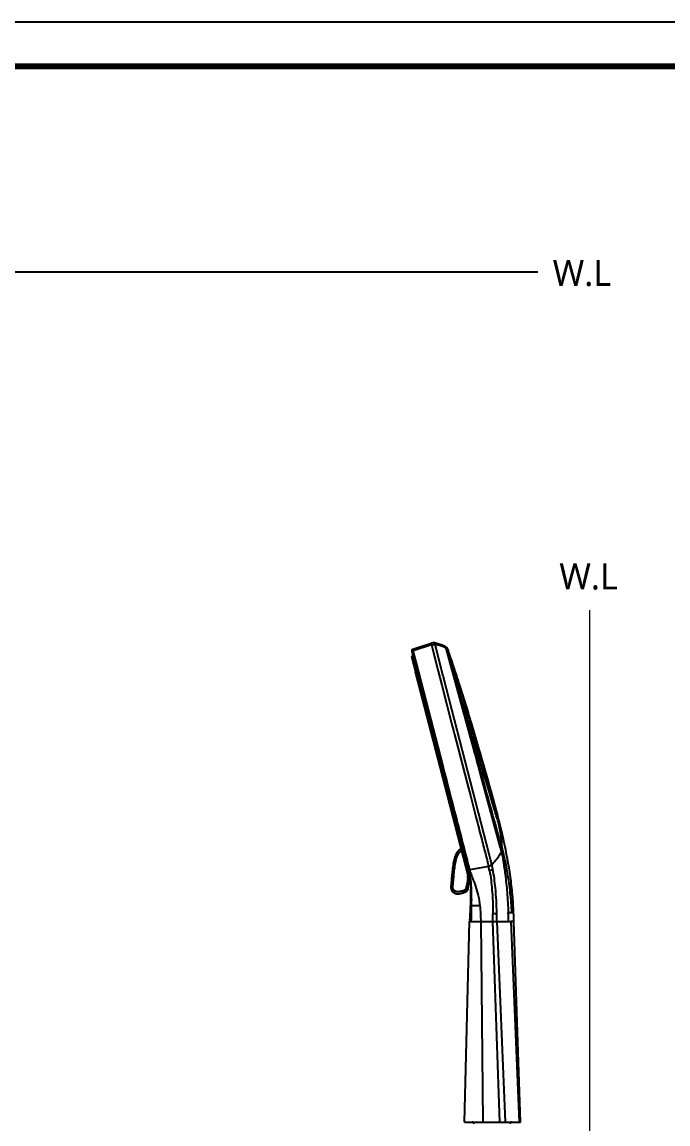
# Model space of a CAD drawing. Extents: x 1777 to 3131, y 3495 to 4487.
# Drawn here: x 2461 to 2796, y 3915 to 4487 of the extents above; entities that cross this region are included whole.
import ezdxf

# ---------------------------------------------------------------- set-up
doc = ezdxf.new("R2010")
doc.units = 0
doc.header["$LTSCALE"] = 30
doc.header["$MEASUREMENT"] = 0
doc.layers.get('0').update_dxf_attribs({"linetype": 'CONTINUOUS'})
for name, color, linetype in [('F3A55-R01_DXF_CONTINUOUS_LINE', 7, 'CONTINUOUS'), ('F3A55-R02_DXF_CONTINUOUS_LINE', 7, 'CONTINUOUS'), ('F3A55-R06_DXF_CONTINUOUS_LINE', 7, 'CONTINUOUS')]:
    doc.layers.add(name, color=color, linetype=linetype)
doc.layers.add('치수선', color=7, linetype='CONTINUOUS', lineweight=20)
doc.styles.add('Daelim Dimension', font='NanumGothic.ttf')

msp = doc.modelspace()

# ---------------------------------------------------------------- linework, layer by layer
at = {"ltscale": 0.5}
msp.add_line((1994.12, 4357.44), (2728.37, 4357.44), dxfattribs=at)
msp.add_lwpolyline([(1776.76, 3494.81), (3130.84, 3494.81), (3130.84, 4486.97), (1776.76, 4486.97)], close=True, dxfattribs=at)
at = {"color": 5, "linetype": 'ByBlock', "lineweight": 200, "const_width": 3.12}
msp.add_lwpolyline([(1798.53, 3537.29), (3108.93, 3537.29), (3108.93, 4463.93), (1798.53, 4463.93)], close=True, dxfattribs=at)
at = {"layer": 'F3A55-R01_DXF_CONTINUOUS_LINE', "color": 7, "linetype": 'Continuous'}
for p, q in [((2673.06, 4164.59, 0), (2663.63, 4161.47, 0)), ((2663.19, 4160.28, 0), (2663.58, 4158.78, 0)), ((2663.45, 4159.3, 0), (2664.8, 4154.08, 0)), ((2663.58, 4158.78, 0), (2664.8, 4154.08, 0)), ((2681.55, 4161.92, 0), (2681.53, 4161.95, 0)), ((2681.86, 4161.15, 0), (2681.89, 4161.06, 0)), ((2682.11, 4160.44, 0), (2681.89, 4161.06, 0)), ((2683.63, 4156.04, 0), (2683.2, 4157.29, 0)), ((2678.59, 4100.75, 0), (2664.8, 4154.08, 0)), ((2664.8, 4154.08, 0), (2672.63, 4123.8, 0)), ((2687.68, 4143.83, 0), (2687.51, 4144.35, 0)), ((2672.63, 4123.8, 0), (2691.96, 4049.05, 0)), ((2709.56, 4067.42, 0), (2704.79, 4085.94, 0)), ((2709.56, 4067.42, 0), (2709.56, 4067.42, 0)), ((2710.6, 4062.9, 0), (2709.56, 4067.42, 0)), ((2710.81, 4061.99, 0), (2710.6, 4062.9, 0)), ((2691.88, 4049.35, 0), (2692.13, 4048.41, 0)), ((2691.96, 4049.05, 0), (2692.06, 4048.66, 0)), ((2692.18, 4048.23, 0), (2692.06, 4048.68, 0)), ((2692.06, 4048.66, 0), (2692.17, 4048.24, 0)), ((2692.13, 4048.41, 0), (2692.2, 4048.13, 0)), ((2692.17, 4048.24, 0), (2692.27, 4047.85, 0)), ((2692.23, 4048.01, 0), (2692.18, 4048.23, 0)), ((2692.23, 4048.01, 0), (2692.24, 4047.99, 0)), ((2692.27, 4047.84, 0), (2692.23, 4048.01, 0)), ((2692.24, 4047.99, 0), (2692.3, 4047.74, 0)), ((2692.29, 4047.78, 0), (2692.27, 4047.85, 0)), ((2692.28, 4047.82, 0), (2692.27, 4047.84, 0)), ((2692.29, 4047.79, 0), (2692.28, 4047.82, 0)), ((2692.29, 4047.77, 0), (2692.29, 4047.79, 0)), ((2692.3, 4047.74, 0), (2692.29, 4047.77, 0)), ((2692.3, 4047.74, 0), (2692.4, 4047.36, 0)), ((2692.4, 4047.36, 0), (2692.58, 4046.62, 0)), ((2692.58, 4046.62, 0), (2692.77, 4045.84, 0)), ((2693.61, 4040.06, 0), (2693.62, 4039.69, 0)), ((2693.62, 4039.69, 0), (2693.62, 4039.65, 0)), ((2693.62, 4039.69, 0), (2693.62, 4039.65, 0)), ((2693.62, 4039.65, 0), (2693.62, 4039.4, 0)), ((2693.62, 4039.51, 0), (2693.62, 4039.4, 0)), ((2693.62, 4039.4, 0), (2693.62, 4039.24, 0)), ((2690.38, 3916.21, 0), (2693.09, 4020.24, 0)), ((2693.13, 4021.62, 0), (2693.12, 4021.46, 0)), ((2693.12, 4021.21, 0), (2693.13, 4021.46, 0)), ((2719.53, 3916.21, 0), (2716.07, 4020.24, 0)), ((2690.38, 3916.21, 0), (2691.76, 3916.21, 0)), ((2691.76, 3916.21, 0), (2699.84, 3916.21, 0)), ((2699.84, 3916.21, 0), (2716.56, 3916.21, 0)), ((2716.56, 3916.21, 0), (2718.75, 3916.21, 0)), ((2718.75, 3916.21, 0), (2719.53, 3916.21, 0))]:
    msp.add_line(p, q, dxfattribs=at)
at = {"layer": 'F3A55-R01_DXF_CONTINUOUS_LINE', "color": 9, "linetype": 'Continuous'}
for p, q in [((2673.26, 4163.75, 0), (2663.84, 4160.64, 0)), ((2673.26, 4163.75, 0), (2676.79, 4150.1, 0)), ((2679.43, 4147.52, 0), (2675.19, 4163.92, 0)), ((2663.63, 4161.47, 0), (2663.84, 4160.64, 0)), ((2665.46, 4154.37, 0), (2663.84, 4160.64, 0)), ((2680.8, 4162.11, 0), (2693.39, 4115.86, 0)), ((2679.29, 4100.92, 0), (2665.46, 4154.37, 0)), ((2676.79, 4150.1, 0), (2678.66, 4142.85, 0)), ((2679.5, 4147.24, 0), (2679.43, 4147.52, 0)), ((2679.64, 4146.68, 0), (2679.5, 4147.24, 0)), ((2679.71, 4146.4, 0), (2679.64, 4146.68, 0)), ((2703.25, 4055.18, 0), (2679.71, 4146.4, 0)), ((2678.66, 4142.85, 0), (2684.1, 4121.85, 0)), ((2687.66, 4143.82, 0), (2687.49, 4144.35, 0)), ((2687.66, 4143.82, 0), (2687.51, 4144.35, 0)), ((2684.1, 4121.85, 0), (2684.93, 4118.65, 0)), ((2684.93, 4118.65, 0), (2685.28, 4117.27, 0)), ((2685.28, 4117.27, 0), (2686.12, 4114.02, 0)), ((2686.12, 4114.02, 0), (2691.62, 4092.75, 0)), ((2693.39, 4115.86, 0), (2693.72, 4114.64, 0)), ((2693.72, 4114.64, 0), (2695.06, 4109.73, 0)), ((2695.06, 4109.73, 0), (2695.17, 4109.3, 0)), ((2695.17, 4109.3, 0), (2695.24, 4109.05, 0)), ((2695.24, 4109.05, 0), (2695.48, 4108.18, 0)), ((2695.48, 4108.18, 0), (2695.66, 4107.5, 0)), ((2695.66, 4107.5, 0), (2695.88, 4106.7, 0)), ((2695.88, 4106.7, 0), (2696.64, 4103.9, 0)), ((2696.64, 4103.9, 0), (2696.86, 4103.11, 0)), ((2696.86, 4103.11, 0), (2697.04, 4102.42, 0)), ((2697.04, 4102.42, 0), (2697.35, 4101.31, 0)), ((2697.35, 4101.31, 0), (2697.46, 4100.89, 0)), ((2697.46, 4100.89, 0), (2698.8, 4095.96, 0)), ((2698.8, 4095.96, 0), (2699.13, 4094.74, 0)), ((2699.13, 4094.74, 0), (2708.96, 4058.57, 0)), ((2691.62, 4092.75, 0), (2692.46, 4089.53, 0)), ((2692.46, 4089.53, 0), (2693.65, 4084.93, 0)), ((2702.93, 4048.83, 0), (2693.19, 4047.09, 0)), ((2692.29, 4047.79, 0), (2692.3, 4047.74, 0)), ((2692.3, 4047.74, 0), (2692.4, 4047.36, 0)), ((2698.42, 4028.33, 0), (2693.94, 4028.38, 0)), ((2693.77, 4020.24, 0), (2693.09, 4020.24, 0)), ((2693.77, 4020.24, 0), (2698.82, 4020.24, 0)), ((2698.82, 4020.24, 0), (2699.84, 3916.21, 0)), ((2698.82, 4020.24, 0), (2705.17, 4020.24, 0)), ((2708.66, 3916.21, 0), (2705.17, 4020.24, 0)), ((2705.17, 4020.24, 0), (2707.17, 4020.24, 0)), ((2707.17, 4020.24, 0), (2711.52, 3916.21, 0)), ((2707.17, 4020.24, 0), (2713.3, 4020.24, 0)), ((2715.03, 4024.76, 0), (2713.14, 4024.76, 0)), ((2713.3, 4020.24, 0), (2714.44, 4020.24, 0)), ((2714.44, 4020.24, 0), (2718.75, 3916.21, 0)), ((2716.07, 4020.24, 0), (2714.44, 4020.24, 0)), ((2715.91, 4024.75, 0), (2715.03, 4024.76, 0))]:
    msp.add_line(p, q, dxfattribs=at)
at = {"layer": 'F3A55-R01_DXF_CONTINUOUS_LINE', "color": 7, "linetype": 'Continuous', "elevation": 0}
for points in [[(2680.46, 4162.95), (2678.8, 4163.68), (2676.65, 4164.38), (2674.89, 4164.77)], [(2663.35, 4161.35), (2663.17, 4161.16), (2663.1, 4160.88), (2663.12, 4160.57), (2663.19, 4160.28)], [(2663.63, 4161.47), (2663.59, 4161.46), (2663.35, 4161.35)], [(2681.63, 4161.75), (2681.58, 4161.86), (2681.55, 4161.92)], [(2681.84, 4161.21), (2681.69, 4161.6), (2681.63, 4161.75)], [(2683.2, 4157.29), (2682.94, 4158.04), (2682.67, 4158.85), (2682.41, 4159.6), (2682.11, 4160.44)], [(2687.51, 4144.35), (2687.31, 4144.97), (2686.99, 4145.96), (2686.68, 4146.93), (2686.37, 4147.87), (2686.07, 4148.78), (2685.77, 4149.68), (2685.48, 4150.54), (2685.2, 4151.38), (2684.93, 4152.19), (2684.67, 4152.98), (2684.41, 4153.75), (2684.16, 4154.48), (2683.94, 4155.14), (2683.63, 4156.04)], [(2704.79, 4085.94), (2695.02, 4119.78), (2687.51, 4144.35)], [(2692.77, 4045.84), (2692.96, 4045.01), (2693.12, 4044.2), (2693.26, 4043.39), (2693.38, 4042.59), (2693.47, 4041.84), (2693.54, 4041.12), (2693.59, 4040.54)], [(2693.38, 4042.59), (2693.47, 4041.85), (2693.54, 4041.12), (2693.59, 4040.54), (2693.61, 4040.06)], [(2693.62, 4038.52), (2693.62, 4037.66), (2693.62, 4037.18), (2693.61, 4036.67), (2693.61, 4036.14), (2693.6, 4035.61), (2693.6, 4035.07), (2693.59, 4034.51), (2693.59, 4033.95), (2693.58, 4033.37), (2693.57, 4032.77), (2693.56, 4032.16), (2693.55, 4031.52), (2693.53, 4030.87), (2693.52, 4030.19), (2693.49, 4029.5), (2693.47, 4028.79), (2693.44, 4028.07), (2693.41, 4027.33), (2693.37, 4026.57), (2693.34, 4025.79), (2693.29, 4024.99), (2693.25, 4024.18), (2693.2, 4023.34), (2693.16, 4022.49), (2693.13, 4021.62)], [(2693.62, 4039.24), (2693.62, 4038.86), (2693.62, 4038.52)], [(2693.13, 4021.62), (2693.1, 4020.73), (2693.09, 4020.24)]]:
    msp.add_lwpolyline(points, dxfattribs=at)
at = {"layer": 'F3A55-R01_DXF_CONTINUOUS_LINE', "color": 9, "linetype": 'Continuous'}
for centre, radius, start, end in [((2671.77, 4143.7, 0), 20.51, 63.8933, 80.3959), ((2678.45, 4159.79, 0), 3.66, 14.6791, 16.7404), ((1902.39, 3890.33, 0), 825.16, 17.92856, 19.12758), ((2325.05, 3955.82, 0), 379.28, 14.1762, 14.3362), ((2640.37, 4036.01, 0), 65.67, 12.018, 13.7453), ((2598.77, 4023.19, 0), 96.7, 13.9238, 14.4784), ((2788.73, 4071.72, 0), 98.66, 194.0004, 194.4605), ((2635.68, 4035.13, 0), 58.21, 4.3483, 4.4779), ((2633.57, 4034.97, 0), 60.32, 4.0329, 4.3461), ((2183.85, 4021.16, 0), 521.32, 359.8992, 0.3573), ((2267.48, 4019.02, 0), 439.69, 0.1588, 0.7166), ((2117.49, 4001.49, 0), 596.1, 1.80226, 2.23662)]:
    msp.add_arc(centre, radius, start, end, dxfattribs=at)
at = {"layer": 'F3A55-R01_DXF_CONTINUOUS_LINE', "color": 7, "linetype": 'Continuous'}
for centre, radius, start, end in [((2288.39, 3967.5, 0), 432.86, 13.3468, 13.9389), ((2789.93, 4017.82, 0), 96.87, 177.9947, 178.5696), ((2201.28, 4003.84, 0), 515.05, 1.825, 2.3277)]:
    msp.add_arc(centre, radius, start, end, dxfattribs=at)
at = {"layer": 'F3A55-R01_DXF_CONTINUOUS_LINE', "color": 9, "linetype": 'Continuous'}
for points, knots in [([(2673.05, 4164.59, 0), (2673.06, 4164.59, 0), (2673.05, 4164.56, 0), (2673.07, 4164.53, 0), (2673.08, 4164.46, 0), (2673.12, 4164.32, 0), (2673.17, 4164.08, 0), (2673.23, 4163.87, 0), (2673.26, 4163.75, 0)], [0, 0, 0, 0, 0.015345, 0.061545, 0.138838, 0.247463, 0.559803, 1, 1, 1, 1]), ([(2673.26, 4163.75, 0), (2673.57, 4163.85, 0), (2674.21, 4164.04, 0), (2674.87, 4163.97, 0), (2675.19, 4163.92, 0)], [0, 0, 0, 0, 0.502113, 1, 1, 1, 1]), ([(2675.19, 4163.92, 0), (2675.16, 4164.04, 0), (2675.1, 4164.25, 0), (2675.01, 4164.5, 0), (2674.95, 4164.64, 0), (2674.92, 4164.71, 0), (2674.9, 4164.74, 0), (2674.9, 4164.77, 0), (2674.89, 4164.77, 0)], [0, 0, 0, 0, 0.423898, 0.739469, 0.852363, 0.933872, 0.983318, 1, 1, 1, 1]), ([(2680.68, 4162.47, 0), (2680.65, 4162.54, 0), (2680.6, 4162.66, 0), (2680.53, 4162.81, 0), (2680.48, 4162.89, 0), (2680.47, 4162.95, 0), (2680.46, 4162.95, 0)], [0, 0, 0, 0, 0.424496, 0.740102, 0.934292, 1, 1, 1, 1]), ([(2681.86, 4161.15, 0), (2681.76, 4161.44, 0), (2681.49, 4162.01, 0), (2680.95, 4162.34, 0), (2680.68, 4162.47, 0)], [0, 0, 0, 0, 0.499497, 1, 1, 1, 1]), ([(2680.8, 4162.11, 0), (2681.08, 4161.97, 0), (2681.65, 4161.63, 0), (2681.9, 4161.02, 0), (2682, 4160.72, 0)], [0, 0, 0, 0, 0.498954, 1, 1, 1, 1]), ([(2681.89, 4161.06, 0), (2681.9, 4161.05, 0), (2681.92, 4160.98, 0), (2681.95, 4160.9, 0), (2681.96, 4160.84, 0)], [0, 0, 0, 0, 0.187081, 1, 1, 1, 1]), ([(2709.36, 4060.23, 0), (2708.37, 4063.75, 0), (2706.12, 4071.9, 0), (2700.95, 4090.85, 0), (2692.81, 4120.82, 0), (2685.95, 4146.18, 0), (2682, 4160.72, 0)], [0, 0, 0, 0, 0.105241, 0.24338, 0.566008, 1, 1, 1, 1]), ([(2708.06, 4071.66, 0), (2707.28, 4073.98, 0), (2705.54, 4079.54, 0), (2701.61, 4092.89, 0), (2696.52, 4110.95, 0), (2691.52, 4129.47, 0), (2688.64, 4140.18, 0), (2687.66, 4143.82, 0)], [0, 0, 0, 0, 0.098281, 0.232805, 0.556495, 0.849041, 1, 1, 1, 1]), ([(2678.59, 4100.74, 0), (2678.6, 4100.74, 0), (2678.64, 4100.76, 0), (2678.74, 4100.77, 0), (2678.98, 4100.84, 0), (2679.17, 4100.89, 0), (2679.29, 4100.92, 0)], [0, 0, 0, 0, 0.017696, 0.145256, 0.499942, 1, 1, 1, 1]), ([(2692.52, 4049.73, 0), (2691.7, 4052.96, 0), (2689.79, 4060.28, 0), (2685.39, 4077.34, 0), (2681.81, 4091.18, 0), (2679.29, 4100.92, 0)], [0, 0, 0, 0, 0.189004, 0.429145, 1, 1, 1, 1]), ([(2693.65, 4084.93, 0), (2694.6, 4081.24, 0), (2696.41, 4074.25, 0), (2698.94, 4064.45, 0), (2700.82, 4057.17, 0), (2702.13, 4052.14, 0), (2702.69, 4049.9, 0), (2702.93, 4048.83, 0)], [0, 0, 0, 0, 0.306602, 0.58147, 0.814157, 0.911568, 1, 1, 1, 1]), ([(2709.56, 4067.42, 0), (2709.54, 4067.52, 0), (2709.38, 4067.87, 0), (2709.1, 4068.67, 0), (2708.63, 4069.99, 0), (2708.26, 4071.04, 0), (2708.06, 4071.66, 0)], [0, 0, 0, 0, 0.066558, 0.252879, 0.570008, 1, 1, 1, 1]), ([(2709.94, 4058.17, 0), (2709.87, 4060.37, 0), (2709.38, 4064.9, 0), (2708.54, 4069.36, 0), (2708.06, 4071.66, 0)], [0, 0, 0, 0, 0.484061, 1, 1, 1, 1]), ([(2709.36, 4060.23, 0), (2709.37, 4059.95, 0), (2709.38, 4059.36, 0), (2709.11, 4058.83, 0), (2708.96, 4058.57, 0)], [0, 0, 0, 0, 0.489743, 1, 1, 1, 1]), ([(2709.36, 4060.23, 0), (2709.41, 4060.05, 0), (2709.6, 4059.37, 0), (2709.8, 4058.68, 0), (2709.94, 4058.17, 0)], [0, 0, 0, 0, 0.263321, 1, 1, 1, 1]), ([(2704.16, 4051.61, 0), (2704.09, 4051.89, 0), (2703.79, 4053.09, 0), (2703.48, 4054.28, 0), (2703.25, 4055.18, 0)], [0, 0, 0, 0, 0.239663, 1, 1, 1, 1]), ([(2709.55, 4056.44, 0), (2709.24, 4055.83, 0), (2707.86, 4053.39, 0), (2706.09, 4051.17, 0), (2704.6, 4049.68, 0)], [0, 0, 0, 0, 0.246344, 1, 1, 1, 1]), ([(2708.96, 4058.57, 0), (2709.01, 4058.39, 0), (2709.21, 4057.68, 0), (2709.4, 4056.96, 0), (2709.55, 4056.44, 0)], [0, 0, 0, 0, 0.262922, 1, 1, 1, 1]), ([(2709.94, 4058.17, 0), (2709.95, 4057.88, 0), (2709.95, 4057.27, 0), (2709.69, 4056.71, 0), (2709.55, 4056.44, 0)], [0, 0, 0, 0, 0.493174, 1, 1, 1, 1]), ([(2709.55, 4056.44, 0), (2709.96, 4054.91, 0), (2710.65, 4051, 0), (2711.64, 4043.94, 0), (2712.61, 4034.93, 0), (2713, 4028.26, 0), (2713.14, 4024.76, 0)], [0, 0, 0, 0, 0.148821, 0.372384, 0.670482, 1, 1, 1, 1]), ([(2715.03, 4024.76, 0), (2714.84, 4028.24, 0), (2714.29, 4035.1, 0), (2713.1, 4043.39, 0), (2712.02, 4049.41, 0), (2711.3, 4052.99, 0), (2710.61, 4055.83, 0), (2710.15, 4057.44, 0), (2709.94, 4058.17, 0)], [0, 0, 0, 0, 0.309563, 0.608656, 0.742022, 0.851232, 0.932493, 1, 1, 1, 1]), ([(2704.6, 4049.68, 0), (2704.38, 4049.46, 0), (2703.88, 4049.03, 0), (2703.24, 4048.88, 0), (2702.92, 4048.83, 0)], [0, 0, 0, 0, 0.492665, 1, 1, 1, 1]), ([(2703.4, 4046.57, 0), (2703.36, 4046.77, 0), (2703.21, 4047.52, 0), (2703.04, 4048.27, 0), (2702.92, 4048.83, 0)], [0, 0, 0, 0, 0.260986, 1, 1, 1, 1]), ([(2705.09, 4047.38, 0), (2705.06, 4047.58, 0), (2704.92, 4048.36, 0), (2704.74, 4049.12, 0), (2704.6, 4049.68, 0)], [0, 0, 0, 0, 0.263961, 1, 1, 1, 1]), ([(2693.19, 4047.09, 0), (2693.08, 4047.07, 0), (2692.86, 4047.03, 0), (2692.46, 4047.23, 0), (2692.35, 4047.55, 0), (2692.3, 4047.74, 0)], [0, 0, 0, 0, 0.268276, 0.520663, 1, 1, 1, 1]), ([(2692.63, 4046.46, 0), (2692.88, 4045.45, 0), (2693.36, 4043.21, 0), (2693.61, 4040.92, 0), (2693.7, 4039.67, 0)], [0, 0, 0, 0, 0.451228, 1, 1, 1, 1]), ([(2692.63, 4046.46, 0), (2692.69, 4046.24, 0), (2692.77, 4045.87, 0), (2693.21, 4045.61, 0), (2693.46, 4045.65, 0), (2693.59, 4045.67, 0)], [0, 0, 0, 0, 0.480867, 0.731489, 1, 1, 1, 1]), ([(2693.59, 4045.67, 0), (2693.89, 4044.65, 0), (2694.75, 4042.31, 0), (2696.21, 4038.38, 0), (2697.6, 4033.62, 0), (2698.21, 4030.14, 0), (2698.42, 4028.33, 0)], [0, 0, 0, 0, 0.176459, 0.414513, 0.696693, 1, 1, 1, 1]), ([(2705.09, 4047.38, 0), (2704.87, 4047.16, 0), (2704.36, 4046.74, 0), (2703.72, 4046.62, 0), (2703.4, 4046.57, 0)], [0, 0, 0, 0, 0.491289, 1, 1, 1, 1]), ([(2703.4, 4046.57, 0), (2704.02, 4043.4, 0), (2704.89, 4036.01, 0), (2705.13, 4028.59, 0), (2705.16, 4024.41, 0)], [0, 0, 0, 0, 0.436375, 1, 1, 1, 1]), ([(2707.14, 4024.52, 0), (2707.07, 4028.93, 0), (2706.72, 4036.59, 0), (2705.72, 4044.2, 0), (2705.09, 4047.38, 0)], [0, 0, 0, 0, 0.576245, 1, 1, 1, 1]), ([(2693.74, 4039.21, 0), (2693.79, 4038.47, 0), (2693.98, 4034.86, 0), (2693.98, 4031.24, 0), (2693.94, 4028.38, 0)], [0, 0, 0, 0, 0.206062, 1, 1, 1, 1]), ([(2693.94, 4028.38, 0), (2693.93, 4027.7, 0), (2693.89, 4024.99, 0), (2693.82, 4022.28, 0), (2693.77, 4020.24, 0)], [0, 0, 0, 0, 0.247724, 1, 1, 1, 1]), ([(2705.16, 4024.41, 0), (2705.66, 4024.42, 0), (2706.32, 4024.44, 0), (2706.97, 4024.5, 0), (2707.14, 4024.52, 0)], [0, 0, 0, 0, 0.753853, 1, 1, 1, 1])]:
    msp.add_open_spline(points, degree=3, knots=knots, dxfattribs=at)
at = {"layer": 'F3A55-R01_DXF_CONTINUOUS_LINE', "color": 7, "linetype": 'Continuous'}
for points, knots in [([(2674.89, 4164.77, 0), (2674.58, 4164.82, 0), (2673.95, 4164.88, 0), (2673.35, 4164.69, 0), (2673.06, 4164.59, 0)], [0, 0, 0, 0, 0.498153, 1, 1, 1, 1]), ([(2695.64, 4117.68, 0), (2694.35, 4122.05, 0), (2691.79, 4130.79, 0), (2689.07, 4139.49, 0), (2687.68, 4143.83, 0)], [0, 0, 0, 0, 0.499971, 1, 1, 1, 1]), ([(2703.95, 4088.97, 0), (2703.3, 4091.31, 0), (2700.58, 4100.9, 0), (2697.76, 4110.45, 0), (2695.64, 4117.68, 0)], [0, 0, 0, 0, 0.244031, 1, 1, 1, 1]), ([(2708.51, 4071.77, 0), (2707.44, 4076.08, 0), (2705.93, 4081.82, 0), (2704.35, 4087.53, 0), (2703.95, 4088.97, 0)], [0, 0, 0, 0, 0.748659, 1, 1, 1, 1]), ([(2715.91, 4024.75, 0), (2715.78, 4027.89, 0), (2715.38, 4034.15, 0), (2713.94, 4046.62, 0), (2712.16, 4055.87, 0), (2710.81, 4061.99, 0)], [0, 0, 0, 0, 0.250031, 0.500043, 1, 1, 1, 1])]:
    msp.add_open_spline(points, degree=3, knots=knots, dxfattribs=at)
for points in [[(2680.46, 4162.95, 0), (2680.59, 4162.89, 0), (2680.72, 4162.82, 0), (2680.84, 4162.74, 0)], [(2680.84, 4162.74, 0), (2681.13, 4162.55, 0), (2681.38, 4162.27, 0), (2681.53, 4161.95, 0)]]:
    msp.add_open_spline(points, degree=3, dxfattribs=at)
at = {"layer": 'F3A55-R01_DXF_CONTINUOUS_LINE', "color": 9, "linetype": 'Continuous'}
for points in [[(2680.68, 4162.47, 0), (2680.72, 4162.35, 0), (2680.76, 4162.24, 0), (2680.79, 4162.11, 0)], [(2692.99, 4047.85, 0), (2692.92, 4048.14, 0), (2692.85, 4048.42, 0), (2692.78, 4048.71, 0)], [(2693.59, 4045.67, 0), (2693.44, 4046.14, 0), (2693.31, 4046.61, 0), (2693.19, 4047.09, 0)], [(2698.42, 4028.33, 0), (2698.73, 4025.65, 0), (2698.8, 4022.94, 0), (2698.82, 4020.24, 0)]]:
    msp.add_open_spline(points, degree=3, dxfattribs=at)
at = {"layer": 'F3A55-R02_DXF_CONTINUOUS_LINE', "color": 9, "linetype": 'Continuous'}
for p, q in [((2665.12, 4149.89, 0), (2663.09, 4157.74, 0)), ((2677.88, 4100.56, 0), (2665.12, 4149.89, 0)), ((2678.6, 4100.74, 0), (2677.73, 4100.52, 0)), ((2677.73, 4100.5, 0), (2677.73, 4100.5, 0)), ((2677.88, 4100.56, 0), (2692.66, 4043.41, 0)), ((2684.93, 4051.81, 0), (2684.92, 4051.81, 0)), ((2692.16, 4043.3, 0), (2692.06, 4043.28, 0)), ((2693.38, 4042.59, 0), (2693.38, 4042.59, 0)), ((2683.38, 4038.38, 0), (2683.36, 4038.38, 0)), ((2692.2, 4037.16, 0), (2692.21, 4037.15, 0)), ((2693.09, 4042.22, 0), (2693.08, 4042.24, 0)), ((2689.52, 4035.06, 0), (2689.52, 4035.08, 0))]:
    msp.add_line(p, q, dxfattribs=at)
at = {"layer": 'F3A55-R02_DXF_CONTINUOUS_LINE', "color": 7, "linetype": 'Continuous'}
for p, q in [((2664.96, 4149.85, 0), (2677.73, 4100.5, 0)), ((2677.73, 4100.52, 0), (2664.96, 4149.85, 0)), ((2692.44, 4043.6, 0), (2677.73, 4100.52, 0)), ((2677.73, 4100.5, 0), (2688.67, 4058.18, 0)), ((2692.48, 4043.52, 0), (2692.44, 4043.6, 0)), ((2692.21, 4037.15, 0), (2692.41, 4038.04, 0)), ((2692.4, 4038.03, 0), (2692.41, 4038.04, 0)), ((2692.91, 4040.79, 0), (2692.93, 4040.92, 0)), ((2692.93, 4040.92, 0), (2692.91, 4040.79, 0))]:
    msp.add_line(p, q, dxfattribs=at)
at = {"layer": 'F3A55-R02_DXF_CONTINUOUS_LINE', "color": 7, "linetype": 'Continuous', "elevation": 0}
for points in [[(2688.67, 4058.19), (2688.28, 4057.96), (2687.1, 4056.8), (2686.13, 4055.31), (2685.39, 4053.54), (2684.92, 4051.81)], [(2684.92, 4051.81), (2684.73, 4050.91), (2684.55, 4049.8), (2684.4, 4048.75), (2684.27, 4047.75), (2684.16, 4046.8), (2684.06, 4045.89), (2683.97, 4045.02), (2683.89, 4044.18), (2683.82, 4043.37), (2683.75, 4042.6), (2683.68, 4041.85), (2683.62, 4041.14), (2683.56, 4040.46), (2683.5, 4039.81), (2683.44, 4039.2), (2683.38, 4038.63), (2683.36, 4038.38)], [(2683.36, 4038.38), (2683.4, 4037.66), (2683.68, 4036.72), (2684.19, 4035.9), (2684.89, 4035.25), (2685.72, 4034.81), (2686.6, 4034.6), (2687.48, 4034.62), (2688.3, 4034.79), (2689.07, 4034.96), (2689.52, 4035.06)], [(2689.52, 4035.06), (2689.72, 4035.12), (2690.14, 4035.26), (2690.54, 4035.42), (2690.91, 4035.61), (2691.25, 4035.8), (2691.55, 4036.03), (2691.8, 4036.29), (2692, 4036.57), (2692.13, 4036.86), (2692.21, 4037.15)]]:
    msp.add_lwpolyline(points, dxfattribs=at)
at = {"layer": 'F3A55-R02_DXF_CONTINUOUS_LINE', "color": 9, "linetype": 'Continuous'}
for centre, radius, start, end in [((2670.62, 4057.8, 0), 25.56, 327.3927, 327.9517), ((2671.05, 4074.4, 0), 37.59, 304.1735, 304.5879), ((2693.48, 4042.2, 0), 0.401, 104.6902, 175.3293)]:
    msp.add_arc(centre, radius, start, end, dxfattribs=at)
at = {"layer": 'F3A55-R02_DXF_CONTINUOUS_LINE', "color": 7, "linetype": 'Continuous'}
msp.add_arc((2641.13, 4048.94, 0), 52.42, 347.9872, 351.0557, dxfattribs=at)
for points in [[(2663.09, 4157.74, 0), (2663.01, 4157.69, 0), (2662.97, 4157.57, 0), (2662.99, 4157.48, 0)], [(2692.93, 4040.92, 0), (2692.99, 4041.35, 0), (2693.06, 4041.79, 0), (2693.09, 4042.22, 0)]]:
    msp.add_open_spline(points, degree=3, dxfattribs=at)
for points, knots in [([(2663.58, 4158.77, 0), (2663.51, 4158.7, 0), (2663.4, 4158.52, 0), (2663.42, 4158.22, 0), (2663.31, 4157.94, 0), (2663.17, 4157.8, 0), (2663.09, 4157.74, 0)], [0, 0, 0, 0, 0.247806, 0.500025, 0.750626, 1, 1, 1, 1]), ([(2693.39, 4042.59, 0), (2693.31, 4042.57, 0), (2693.16, 4042.47, 0), (2693.09, 4042.31, 0), (2693.09, 4042.22, 0)], [0, 0, 0, 0, 0.500181, 1, 1, 1, 1])]:
    msp.add_open_spline(points, degree=3, knots=knots, dxfattribs=at)
at = {"layer": 'F3A55-R02_DXF_CONTINUOUS_LINE', "color": 9, "linetype": 'Continuous'}
for points, knots in [([(2688.65, 4058.19, 0), (2688.13, 4057.85, 0), (2687.18, 4056.99, 0), (2685.78, 4054.87, 0), (2685.2, 4053.04, 0), (2684.93, 4051.81, 0)], [0, 0, 0, 0, 0.250045, 0.500218, 1, 1, 1, 1]), ([(2685.88, 4051.59, 0), (2686.11, 4052.64, 0), (2686.59, 4054.22, 0), (2687.72, 4056.08, 0), (2688.5, 4056.85, 0), (2688.93, 4057.17, 0)], [0, 0, 0, 0, 0.499808, 0.750081, 1, 1, 1, 1]), ([(2684.93, 4051.81, 0), (2684.69, 4050.7, 0), (2684.35, 4048.46, 0), (2684.05, 4045.66, 0), (2683.84, 4043.42, 0), (2683.69, 4041.75, 0), (2683.57, 4040.36, 0), (2683.47, 4039.39, 0), (2683.42, 4038.82, 0), (2683.38, 4038.53, 0), (2683.38, 4038.38, 0)], [0, 0, 0, 0, 0.252096, 0.501667, 0.626021, 0.750126, 0.873907, 0.935635, 0.966395, 1, 1, 1, 1]), ([(2684.34, 4038.32, 0), (2684.35, 4038.45, 0), (2684.38, 4038.73, 0), (2684.44, 4039.28, 0), (2684.53, 4040.25, 0), (2684.65, 4041.65, 0), (2684.8, 4043.32, 0), (2685.01, 4045.54, 0), (2685.31, 4048.3, 0), (2685.64, 4050.5, 0), (2685.88, 4051.59, 0)], [0, 0, 0, 0, 0.029816, 0.061328, 0.124244, 0.249913, 0.375419, 0.500796, 0.751095, 1, 1, 1, 1]), ([(2684.93, 4051.81, 0), (2684.94, 4051.81, 0), (2684.97, 4051.8, 0), (2685.02, 4051.78, 0), (2685.11, 4051.76, 0), (2685.28, 4051.72, 0), (2685.54, 4051.66, 0), (2685.76, 4051.61, 0), (2685.88, 4051.58, 0)], [0, 0, 0, 0, 0.021385, 0.077907, 0.172137, 0.300943, 0.634951, 1, 1, 1, 1]), ([(2692.06, 4043.28, 0), (2692.1, 4042.8, 0), (2692.02, 4041.81, 0), (2691.78, 4040.34, 0), (2691.51, 4038.85, 0), (2691.3, 4037.86, 0), (2691.19, 4037.37, 0)], [0, 0, 0, 0, 0.241494, 0.493505, 0.746613, 1, 1, 1, 1]), ([(2692.16, 4043.3, 0), (2692.09, 4043.41, 0), (2692.01, 4043.66, 0), (2692.08, 4043.92, 0), (2692.15, 4044.02, 0)], [0, 0, 0, 0, 0.500013, 1, 1, 1, 1]), ([(2692.06, 4043.28, 0), (2692.17, 4043.17, 0), (2692.34, 4043, 0), (2692.55, 4042.77, 0), (2692.7, 4042.62, 0), (2692.84, 4042.48, 0), (2692.94, 4042.37, 0), (2693, 4042.31, 0), (2693.04, 4042.27, 0), (2693.06, 4042.25, 0), (2693.07, 4042.24, 0), (2693.08, 4042.24, 0)], [0, 0, 0, 0, 0.329442, 0.488763, 0.639449, 0.775821, 0.889262, 0.933887, 0.968262, 0.990782, 1, 1, 1, 1]), ([(2692.38, 4043.88, 0), (2692.36, 4043.89, 0), (2692.28, 4043.94, 0), (2692.21, 4043.98, 0), (2692.15, 4044.02, 0)], [0, 0, 0, 0, 0.216437, 1, 1, 1, 1]), ([(2692.29, 4043.19, 0), (2692.41, 4043.12, 0), (2692.63, 4042.98, 0), (2692.96, 4042.81, 0), (2693.2, 4042.69, 0), (2693.33, 4042.6, 0), (2693.37, 4042.59, 0)], [0, 0, 0, 0, 0.331674, 0.639583, 0.88523, 1, 1, 1, 1]), ([(2692.48, 4043.52, 0), (2692.47, 4043.52, 0), (2692.44, 4043.5, 0), (2692.41, 4043.47, 0), (2692.39, 4043.46, 0)], [0, 0, 0, 0, 0.261732, 1, 1, 1, 1]), ([(2692.64, 4043.37, 0), (2692.64, 4043.36, 0), (2692.62, 4043.28, 0), (2692.61, 4043.2, 0), (2692.6, 4043.13, 0)], [0, 0, 0, 0, 0.179665, 1, 1, 1, 1]), ([(2693.36, 4042.7, 0), (2693.23, 4042.73, 0), (2693.06, 4042.8, 0), (2692.91, 4042.96, 0), (2692.81, 4043.09, 0), (2692.68, 4043.13, 0), (2692.6, 4043.13, 0)], [0, 0, 0, 0, 0.463057, 0.588122, 0.720211, 1, 1, 1, 1]), ([(2692.66, 4043.41, 0), (2692.65, 4043.41, 0), (2692.65, 4043.4, 0), (2692.64, 4043.38, 0), (2692.64, 4043.37, 0)], [0, 0, 0, 0, 0.318036, 1, 1, 1, 1]), ([(2693.33, 4042.9, 0), (2693.25, 4043.01, 0), (2693.11, 4043.28, 0), (2692.81, 4043.4, 0), (2692.66, 4043.41, 0)], [0, 0, 0, 0, 0.472991, 1, 1, 1, 1]), ([(2693.37, 4042.59, 0), (2693.3, 4042.57, 0), (2693.15, 4042.48, 0), (2693.08, 4042.32, 0), (2693.08, 4042.24, 0)], [0, 0, 0, 0, 0.501078, 1, 1, 1, 1]), ([(2693.38, 4042.59, 0), (2693.38, 4042.59, 0), (2693.38, 4042.59, 0), (2693.37, 4042.59, 0), (2693.37, 4042.59, 0)], [0, 0, 0, 0, 0.383572, 1, 1, 1, 1]), ([(2683.38, 4038.38, 0), (2683.34, 4037.69, 0), (2683.69, 4036.25, 0), (2685.06, 4035.02, 0), (2686.4, 4034.59, 0), (2687.47, 4034.59, 0), (2688.49, 4034.86, 0), (2689.18, 4034.99, 0), (2689.52, 4035.08, 0)], [0, 0, 0, 0, 0.248664, 0.497319, 0.623039, 0.748588, 0.874297, 1, 1, 1, 1]), ([(2684.34, 4038.32, 0), (2684.22, 4038.33, 0), (2683.99, 4038.34, 0), (2683.73, 4038.35, 0), (2683.56, 4038.37, 0), (2683.46, 4038.37, 0), (2683.41, 4038.38, 0), (2683.38, 4038.38, 0), (2683.38, 4038.38, 0)], [0, 0, 0, 0, 0.379399, 0.700388, 0.824172, 0.917469, 0.976689, 1, 1, 1, 1]), ([(2689.23, 4036.03, 0), (2688.97, 4035.97, 0), (2688.43, 4035.87, 0), (2687.64, 4035.65, 0), (2686.83, 4035.55, 0), (2686.01, 4035.71, 0), (2685.29, 4036.13, 0), (2684.55, 4036.93, 0), (2684.32, 4037.78, 0), (2684.34, 4038.32, 0)], [0, 0, 0, 0, 0.125383, 0.250855, 0.376215, 0.501522, 0.626956, 0.752316, 1, 1, 1, 1]), ([(2691.19, 4037.37, 0), (2691.17, 4037.28, 0), (2691.13, 4037.11, 0), (2690.91, 4036.8, 0), (2690.48, 4036.51, 0), (2689.89, 4036.23, 0), (2689.45, 4036.09, 0), (2689.23, 4036.03, 0)], [0, 0, 0, 0, 0.10902, 0.209394, 0.44871, 0.724432, 1, 1, 1, 1]), ([(2692.2, 4037.16, 0), (2692.16, 4037.01, 0), (2692.08, 4036.72, 0), (2691.76, 4036.21, 0), (2691.29, 4035.82, 0), (2690.77, 4035.55, 0), (2690.23, 4035.29, 0), (2689.8, 4035.15, 0), (2689.52, 4035.08, 0)], [0, 0, 0, 0, 0.125117, 0.25022, 0.499444, 0.624628, 0.749782, 1, 1, 1, 1]), ([(2691.19, 4037.37, 0), (2691.31, 4037.34, 0), (2691.54, 4037.29, 0), (2691.82, 4037.23, 0), (2692.01, 4037.19, 0), (2692.1, 4037.17, 0), (2692.16, 4037.16, 0), (2692.19, 4037.15, 0), (2692.2, 4037.16, 0)], [0, 0, 0, 0, 0.359701, 0.695739, 0.826282, 0.921799, 0.978776, 1, 1, 1, 1]), ([(2692.2, 4037.16, 0), (2692.39, 4038, 0), (2692.65, 4039.26, 0), (2692.93, 4040.96, 0), (2693.05, 4041.81, 0), (2693.08, 4042.24, 0)], [0, 0, 0, 0, 0.499969, 0.750016, 1, 1, 1, 1]), ([(2689.23, 4036.03, 0), (2689.26, 4035.92, 0), (2689.32, 4035.69, 0), (2689.4, 4035.43, 0), (2689.45, 4035.25, 0), (2689.48, 4035.16, 0), (2689.5, 4035.11, 0), (2689.51, 4035.08, 0), (2689.52, 4035.08, 0)], [0, 0, 0, 0, 0.36291, 0.697616, 0.826995, 0.921624, 0.978308, 1, 1, 1, 1])]:
    msp.add_open_spline(points, degree=3, knots=knots, dxfattribs=at)
for points in [[(2692.06, 4043.28, 0), (2692.13, 4043.24, 0), (2692.21, 4043.2, 0), (2692.29, 4043.19, 0)], [(2692.29, 4043.19, 0), (2692.24, 4043.22, 0), (2692.2, 4043.27, 0), (2692.16, 4043.3, 0)], [(2692.6, 4043.13, 0), (2692.49, 4043.14, 0), (2692.39, 4043.15, 0), (2692.29, 4043.19, 0)], [(2692.66, 4043.41, 0), (2692.59, 4043.42, 0), (2692.52, 4043.47, 0), (2692.48, 4043.52, 0)]]:
    msp.add_open_spline(points, degree=3, dxfattribs=at)
at = {"layer": 'F3A55-R06_DXF_CONTINUOUS_LINE', "color": 7, "linetype": 'Continuous'}
for centre, start, end in [((2694.36, 3915.21, 0), 0.0014, 90.0014), ((2714.96, 3915.21, 0), 90.0014, 180.0014)]:
    msp.add_arc(centre, 1, start, end, dxfattribs=at)
at = {"layer": '치수선'}
msp.add_line((2755.33, 3615.83), (2755.33, 4181.85), dxfattribs=at)

# ---------------------------------------------------------------- texts
at = {"layer": '치수선', "char_height": 13.5, "attachment_point": 3, "style": 'Daelim Dimension'}
for insert in [(2766.43, 4363.51), (2769.88, 4206.06)]:
    msp.add_mtext_dynamic_manual_height_columns('W.L', width=20.8931, gutter_width=15, heights=[0], dxfattribs=dict(at, insert=insert))

doc.saveas('drawing.dxf')
